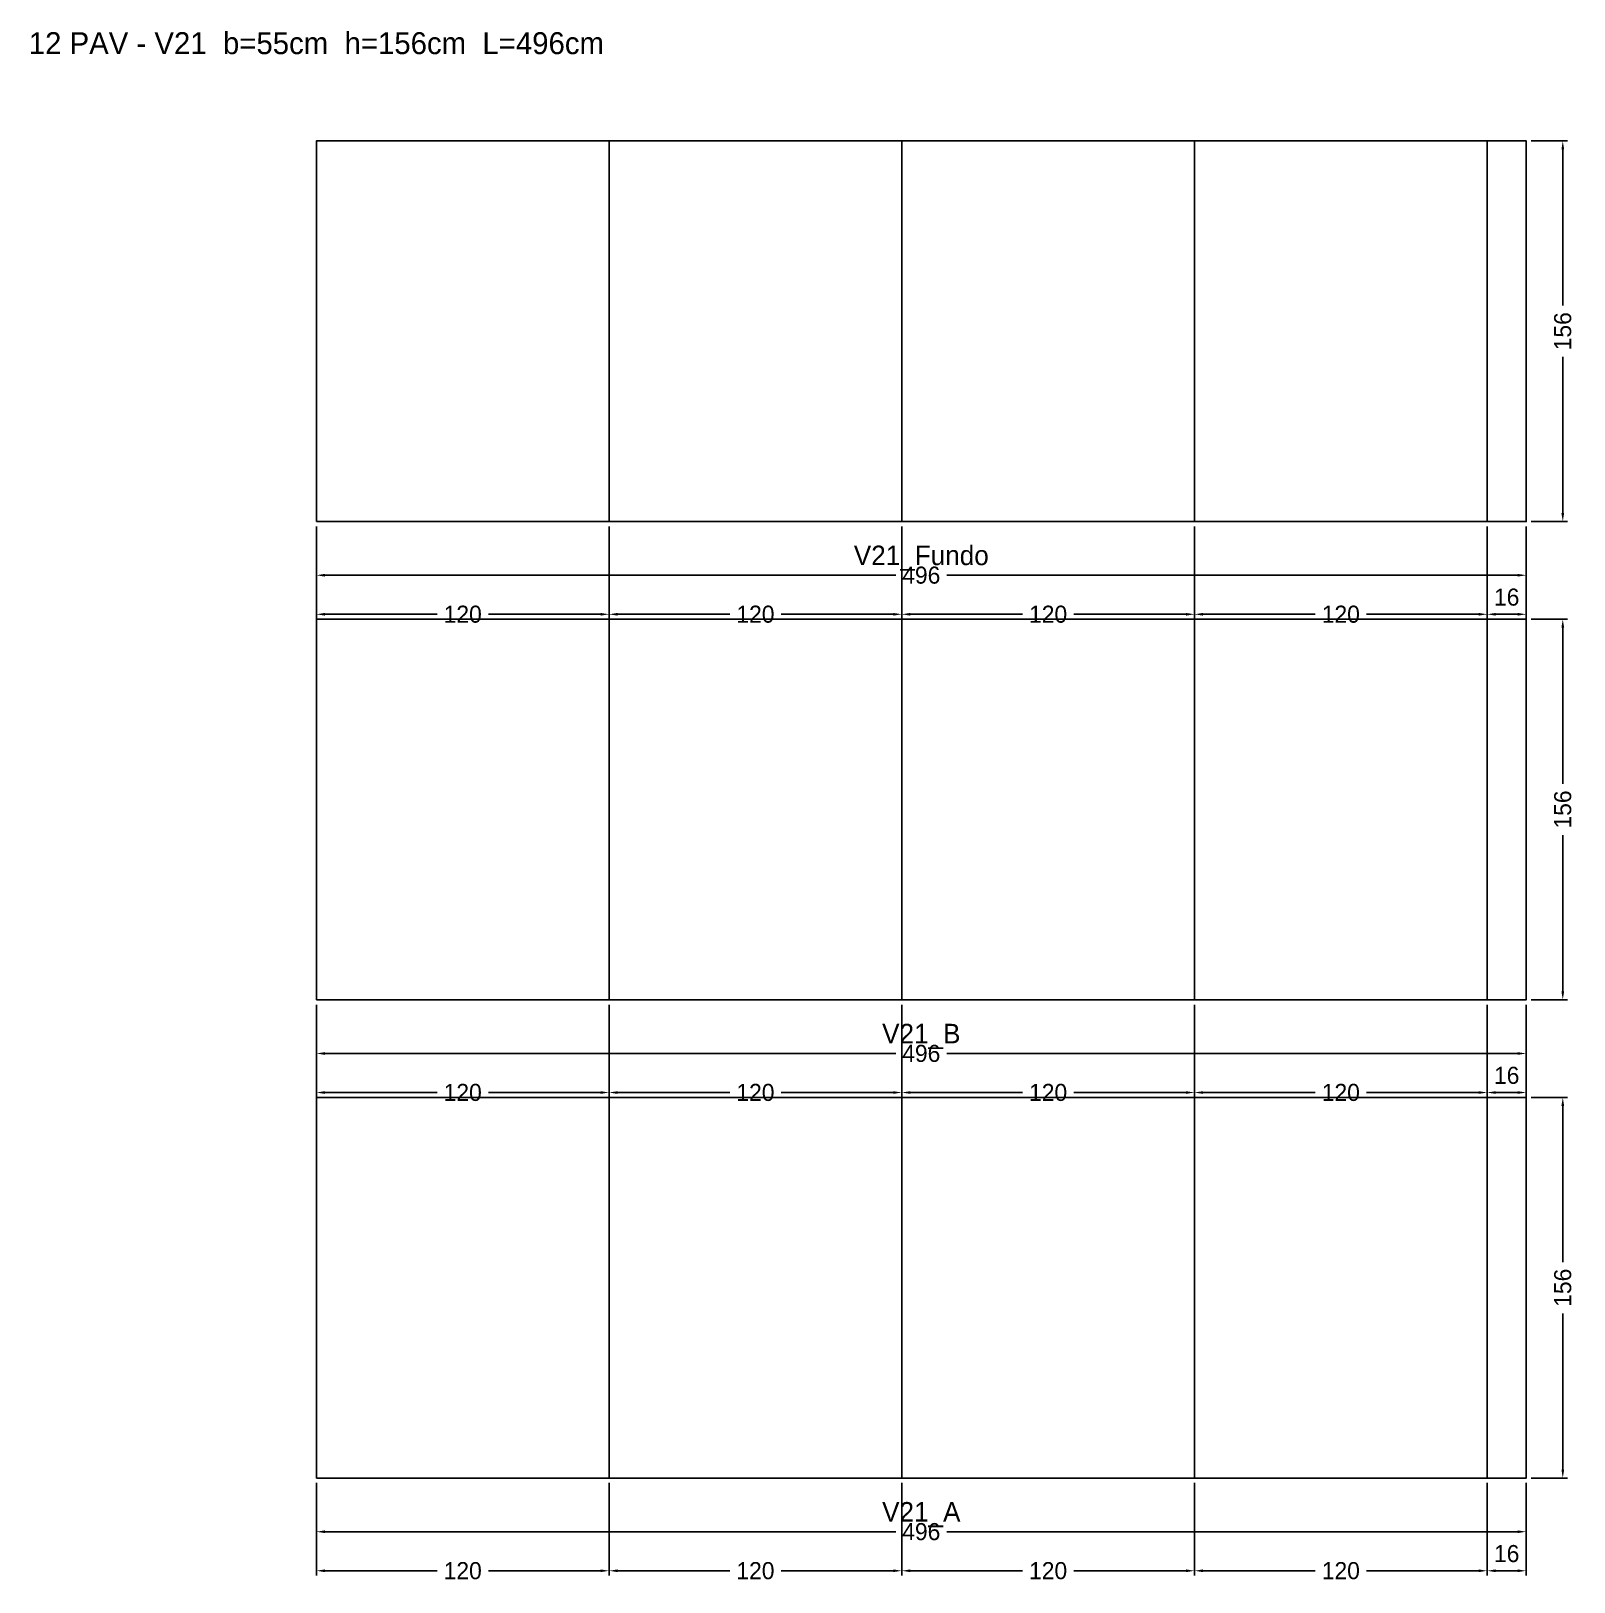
# Model space of a CAD drawing. Header units: metres. Extents: x -117 to 516, y -43 to 593.
import ezdxf

# ---------------------------------------------------------------- set-up
doc = ezdxf.new("R2010")
doc.units = ezdxf.units.M
for name, color, linetype in [('COTA', 3, 'Continuous'), ('NOMENCLATURA', 2, 'Continuous'), ('Paineis', 7, 'Continuous'), ('Texto Secao', 2, 'Continuous')]:
    doc.layers.add(name, color=color, linetype=linetype)
doc.dimstyles.new('COTA_VIG', dxfattribs={"dimtxt": 7, "dimasz": 3.5, "dimexe": 2, "dimexo": 2, "dimgap": 1.5, "dimtad": 1, "dimdec": 1, "dimcen": 2.5, "dimclrd": 3, "dimclre": 3, "dimclrt": 3, "dimazin": 3, "dimtfac": 1, "dimtmove": 0, "dimatfit": 3})

# ---------------------------------------------------------------- blocks, each defined once
blk = doc.blocks.new('_CLOSEDFILLED')
at = {"color": 0, "linetype": 'BYBLOCK'}
blk.add_solid([(-1, 0.16), (0, 0), (-1, -0.16)], dxfattribs=at)
blk = doc.blocks.new('*D1')
at = {"color": 3}
for p, q in [((0, -2), (0, -24)), ((496, -2), (496, -24)), ((3.5, -22), (237.5, -22)), ((258.5, -22), (492.5, -22))]:
    blk.add_line(p, q, dxfattribs=at)
at = {"layer": 'Defpoints'}
for p in [(0, 0), (496, 0), (0, -22)]:
    blk.add_point(p, dxfattribs=at)
at = {"layer": 'COTA', "color": 3, "xscale": 3.5, "yscale": 3.5, "rotation": 180}
blk.add_blockref('_CLOSEDFILLED', (0, -22), dxfattribs=at)
at = {"layer": 'COTA', "color": 3, "xscale": 3.5, "yscale": 3.5}
blk.add_blockref('_CLOSEDFILLED', (496, -22), dxfattribs=at)
at = {"layer": 'COTA', "color": 3, "insert": (248, -22), "char_height": 7, "attachment_point": 5}
blk.add_mtext('496', dxfattribs=at)
blk = doc.blocks.new('*D2')
at = {"color": 3}
for p, q in [((0, -2), (0, -40)), ((120, -2), (120, -40)), ((3.5, -38), (49.5, -38)), ((70.5, -38), (116.5, -38))]:
    blk.add_line(p, q, dxfattribs=at)
at = {"layer": 'Defpoints'}
for p in [(0, 0), (120, 0), (0, -38)]:
    blk.add_point(p, dxfattribs=at)
at = {"layer": 'COTA', "color": 3, "xscale": 3.5, "yscale": 3.5, "rotation": 180}
blk.add_blockref('_CLOSEDFILLED', (0, -38), dxfattribs=at)
at = {"layer": 'COTA', "color": 3, "xscale": 3.5, "yscale": 3.5}
blk.add_blockref('_CLOSEDFILLED', (120, -38), dxfattribs=at)
at = {"layer": 'COTA', "color": 3, "insert": (60, -38), "char_height": 7, "attachment_point": 5}
blk.add_mtext('120', dxfattribs=at)
blk = doc.blocks.new('*D3')
at = {"color": 3}
for p, q in [((120, -2), (120, -40)), ((240, -2), (240, -40)), ((123.5, -38), (169.5, -38)), ((190.5, -38), (236.5, -38))]:
    blk.add_line(p, q, dxfattribs=at)
at = {"layer": 'Defpoints'}
for p in [(120, 0), (240, 0), (120, -38)]:
    blk.add_point(p, dxfattribs=at)
at = {"layer": 'COTA', "color": 3, "xscale": 3.5, "yscale": 3.5, "rotation": 180}
blk.add_blockref('_CLOSEDFILLED', (120, -38), dxfattribs=at)
at = {"layer": 'COTA', "color": 3, "xscale": 3.5, "yscale": 3.5}
blk.add_blockref('_CLOSEDFILLED', (240, -38), dxfattribs=at)
at = {"layer": 'COTA', "color": 3, "insert": (180, -38), "char_height": 7, "attachment_point": 5}
blk.add_mtext('120', dxfattribs=at)
blk = doc.blocks.new('*D4')
at = {"color": 3}
for p, q in [((240, -2), (240, -40)), ((360, -2), (360, -40)), ((243.5, -38), (289.5, -38)), ((310.5, -38), (356.5, -38))]:
    blk.add_line(p, q, dxfattribs=at)
at = {"layer": 'Defpoints'}
for p in [(240, 0), (360, 0), (240, -38)]:
    blk.add_point(p, dxfattribs=at)
at = {"layer": 'COTA', "color": 3, "xscale": 3.5, "yscale": 3.5, "rotation": 180}
blk.add_blockref('_CLOSEDFILLED', (240, -38), dxfattribs=at)
at = {"layer": 'COTA', "color": 3, "xscale": 3.5, "yscale": 3.5}
blk.add_blockref('_CLOSEDFILLED', (360, -38), dxfattribs=at)
at = {"layer": 'COTA', "color": 3, "insert": (300, -38), "char_height": 7, "attachment_point": 5}
blk.add_mtext('120', dxfattribs=at)
blk = doc.blocks.new('*D5')
at = {"color": 3}
for p, q in [((360, -2), (360, -40)), ((480, -2), (480, -40)), ((363.5, -38), (409.5, -38)), ((430.5, -38), (476.5, -38))]:
    blk.add_line(p, q, dxfattribs=at)
at = {"layer": 'Defpoints'}
for p in [(360, 0), (480, 0), (360, -38)]:
    blk.add_point(p, dxfattribs=at)
at = {"layer": 'COTA', "color": 3, "xscale": 3.5, "yscale": 3.5, "rotation": 180}
blk.add_blockref('_CLOSEDFILLED', (360, -38), dxfattribs=at)
at = {"layer": 'COTA', "color": 3, "xscale": 3.5, "yscale": 3.5}
blk.add_blockref('_CLOSEDFILLED', (480, -38), dxfattribs=at)
at = {"layer": 'COTA', "color": 3, "insert": (420, -38), "char_height": 7, "attachment_point": 5}
blk.add_mtext('120', dxfattribs=at)
blk = doc.blocks.new('*D6')
at = {"color": 3}
for p, q in [((480, -2), (480, -40)), ((496, -2), (496, -40)), ((483.5, -38), (492.5, -38))]:
    blk.add_line(p, q, dxfattribs=at)
at = {"layer": 'Defpoints'}
for p in [(480, 0), (496, 0), (480, -38)]:
    blk.add_point(p, dxfattribs=at)
at = {"layer": 'COTA', "color": 3, "xscale": 3.5, "yscale": 3.5, "rotation": 180}
blk.add_blockref('_CLOSEDFILLED', (480, -38), dxfattribs=at)
at = {"layer": 'COTA', "color": 3, "xscale": 3.5, "yscale": 3.5}
blk.add_blockref('_CLOSEDFILLED', (496, -38), dxfattribs=at)
at = {"layer": 'COTA', "color": 3, "insert": (488, -31), "char_height": 7, "attachment_point": 5}
blk.add_mtext('16', dxfattribs=at)
blk = doc.blocks.new('*D7')
at = {"color": 3}
for p, q in [((498, 156), (513, 156)), ((511, 88.5), (511, 152.5)), ((511, 3.5), (511, 67.5)), ((498, 0), (513, 0))]:
    blk.add_line(p, q, dxfattribs=at)
at = {"layer": 'Defpoints'}
for p in [(496, 156), (496, 0), (511, 0)]:
    blk.add_point(p, dxfattribs=at)
at = {"layer": 'COTA', "color": 3, "xscale": 3.5, "yscale": 3.5}
for p, rotation in [((511, 156), 90), ((511, 0), 270)]:
    blk.add_blockref('_CLOSEDFILLED', p, dxfattribs=dict(at, rotation=rotation))
at = {"layer": 'COTA', "color": 3, "insert": (511, 78), "char_height": 7, "attachment_point": 5, "rotation": 90}
blk.add_mtext('156', dxfattribs=at)
blk = doc.blocks.new('*D8')
at = {"color": 3}
for p, q in [((0, 194), (0, 172)), ((496, 194), (496, 172)), ((3.5, 174), (237.5, 174)), ((258.5, 174), (492.5, 174))]:
    blk.add_line(p, q, dxfattribs=at)
at = {"layer": 'Defpoints'}
for p in [(0, 196), (496, 196), (0, 174)]:
    blk.add_point(p, dxfattribs=at)
at = {"layer": 'COTA', "color": 3, "xscale": 3.5, "yscale": 3.5, "rotation": 180}
blk.add_blockref('_CLOSEDFILLED', (0, 174), dxfattribs=at)
at = {"layer": 'COTA', "color": 3, "xscale": 3.5, "yscale": 3.5}
blk.add_blockref('_CLOSEDFILLED', (496, 174), dxfattribs=at)
at = {"layer": 'COTA', "color": 3, "insert": (248, 174), "char_height": 7, "attachment_point": 5}
blk.add_mtext('496', dxfattribs=at)
blk = doc.blocks.new('*D9')
at = {"color": 3}
for p, q in [((0, 194), (0, 156)), ((120, 194), (120, 156)), ((3.5, 158), (49.5, 158)), ((70.5, 158), (116.5, 158))]:
    blk.add_line(p, q, dxfattribs=at)
at = {"layer": 'Defpoints'}
for p in [(0, 196), (120, 196), (0, 158)]:
    blk.add_point(p, dxfattribs=at)
at = {"layer": 'COTA', "color": 3, "xscale": 3.5, "yscale": 3.5, "rotation": 180}
blk.add_blockref('_CLOSEDFILLED', (0, 158), dxfattribs=at)
at = {"layer": 'COTA', "color": 3, "xscale": 3.5, "yscale": 3.5}
blk.add_blockref('_CLOSEDFILLED', (120, 158), dxfattribs=at)
at = {"layer": 'COTA', "color": 3, "insert": (60, 158), "char_height": 7, "attachment_point": 5}
blk.add_mtext('120', dxfattribs=at)
blk = doc.blocks.new('*D10')
at = {"color": 3}
for p, q in [((120, 194), (120, 156)), ((240, 194), (240, 156)), ((123.5, 158), (169.5, 158)), ((190.5, 158), (236.5, 158))]:
    blk.add_line(p, q, dxfattribs=at)
at = {"layer": 'Defpoints'}
for p in [(120, 196), (240, 196), (120, 158)]:
    blk.add_point(p, dxfattribs=at)
at = {"layer": 'COTA', "color": 3, "xscale": 3.5, "yscale": 3.5, "rotation": 180}
blk.add_blockref('_CLOSEDFILLED', (120, 158), dxfattribs=at)
at = {"layer": 'COTA', "color": 3, "xscale": 3.5, "yscale": 3.5}
blk.add_blockref('_CLOSEDFILLED', (240, 158), dxfattribs=at)
at = {"layer": 'COTA', "color": 3, "insert": (180, 158), "char_height": 7, "attachment_point": 5}
blk.add_mtext('120', dxfattribs=at)
blk = doc.blocks.new('*D11')
at = {"color": 3}
for p, q in [((240, 194), (240, 156)), ((360, 194), (360, 156)), ((243.5, 158), (289.5, 158)), ((310.5, 158), (356.5, 158))]:
    blk.add_line(p, q, dxfattribs=at)
at = {"layer": 'Defpoints'}
for p in [(240, 196), (360, 196), (240, 158)]:
    blk.add_point(p, dxfattribs=at)
at = {"layer": 'COTA', "color": 3, "xscale": 3.5, "yscale": 3.5, "rotation": 180}
blk.add_blockref('_CLOSEDFILLED', (240, 158), dxfattribs=at)
at = {"layer": 'COTA', "color": 3, "xscale": 3.5, "yscale": 3.5}
blk.add_blockref('_CLOSEDFILLED', (360, 158), dxfattribs=at)
at = {"layer": 'COTA', "color": 3, "insert": (300, 158), "char_height": 7, "attachment_point": 5}
blk.add_mtext('120', dxfattribs=at)
blk = doc.blocks.new('*D12')
at = {"color": 3}
for p, q in [((360, 194), (360, 156)), ((480, 194), (480, 156)), ((363.5, 158), (409.5, 158)), ((430.5, 158), (476.5, 158))]:
    blk.add_line(p, q, dxfattribs=at)
at = {"layer": 'Defpoints'}
for p in [(360, 196), (480, 196), (360, 158)]:
    blk.add_point(p, dxfattribs=at)
at = {"layer": 'COTA', "color": 3, "xscale": 3.5, "yscale": 3.5, "rotation": 180}
blk.add_blockref('_CLOSEDFILLED', (360, 158), dxfattribs=at)
at = {"layer": 'COTA', "color": 3, "xscale": 3.5, "yscale": 3.5}
blk.add_blockref('_CLOSEDFILLED', (480, 158), dxfattribs=at)
at = {"layer": 'COTA', "color": 3, "insert": (420, 158), "char_height": 7, "attachment_point": 5}
blk.add_mtext('120', dxfattribs=at)
blk = doc.blocks.new('*D13')
at = {"color": 3}
for p, q in [((480, 194), (480, 156)), ((496, 194), (496, 156)), ((483.5, 158), (492.5, 158))]:
    blk.add_line(p, q, dxfattribs=at)
at = {"layer": 'Defpoints'}
for p in [(480, 196), (496, 196), (480, 158)]:
    blk.add_point(p, dxfattribs=at)
at = {"layer": 'COTA', "color": 3, "xscale": 3.5, "yscale": 3.5, "rotation": 180}
blk.add_blockref('_CLOSEDFILLED', (480, 158), dxfattribs=at)
at = {"layer": 'COTA', "color": 3, "xscale": 3.5, "yscale": 3.5}
blk.add_blockref('_CLOSEDFILLED', (496, 158), dxfattribs=at)
at = {"layer": 'COTA', "color": 3, "insert": (488, 165), "char_height": 7, "attachment_point": 5}
blk.add_mtext('16', dxfattribs=at)
blk = doc.blocks.new('*D14')
at = {"color": 3}
for p, q in [((498, 352), (513, 352)), ((511, 284.5), (511, 348.5)), ((511, 199.5), (511, 263.5)), ((498, 196), (513, 196))]:
    blk.add_line(p, q, dxfattribs=at)
at = {"layer": 'Defpoints'}
for p in [(496, 352), (496, 196), (511, 196)]:
    blk.add_point(p, dxfattribs=at)
at = {"layer": 'COTA', "color": 3, "xscale": 3.5, "yscale": 3.5}
for p, rotation in [((511, 352), 90), ((511, 196), 270)]:
    blk.add_blockref('_CLOSEDFILLED', p, dxfattribs=dict(at, rotation=rotation))
at = {"layer": 'COTA', "color": 3, "insert": (511, 274), "char_height": 7, "attachment_point": 5, "rotation": 90}
blk.add_mtext('156', dxfattribs=at)
blk = doc.blocks.new('*D15')
at = {"color": 3}
for p, q in [((0, 390), (0, 368)), ((496, 390), (496, 368)), ((3.5, 370), (237.5, 370)), ((258.5, 370), (492.5, 370))]:
    blk.add_line(p, q, dxfattribs=at)
at = {"layer": 'Defpoints'}
for p in [(0, 392), (496, 392), (0, 370)]:
    blk.add_point(p, dxfattribs=at)
at = {"layer": 'COTA', "color": 3, "xscale": 3.5, "yscale": 3.5, "rotation": 180}
blk.add_blockref('_CLOSEDFILLED', (0, 370), dxfattribs=at)
at = {"layer": 'COTA', "color": 3, "xscale": 3.5, "yscale": 3.5}
blk.add_blockref('_CLOSEDFILLED', (496, 370), dxfattribs=at)
at = {"layer": 'COTA', "color": 3, "insert": (248, 370), "char_height": 7, "attachment_point": 5}
blk.add_mtext('496', dxfattribs=at)
blk = doc.blocks.new('*D16')
at = {"color": 3}
for p, q in [((0, 390), (0, 352)), ((120, 390), (120, 352)), ((3.5, 354), (49.5, 354)), ((70.5, 354), (116.5, 354))]:
    blk.add_line(p, q, dxfattribs=at)
at = {"layer": 'Defpoints'}
for p in [(0, 392), (120, 392), (0, 354)]:
    blk.add_point(p, dxfattribs=at)
at = {"layer": 'COTA', "color": 3, "xscale": 3.5, "yscale": 3.5, "rotation": 180}
blk.add_blockref('_CLOSEDFILLED', (0, 354), dxfattribs=at)
at = {"layer": 'COTA', "color": 3, "xscale": 3.5, "yscale": 3.5}
blk.add_blockref('_CLOSEDFILLED', (120, 354), dxfattribs=at)
at = {"layer": 'COTA', "color": 3, "insert": (60, 354), "char_height": 7, "attachment_point": 5}
blk.add_mtext('120', dxfattribs=at)
blk = doc.blocks.new('*D17')
at = {"color": 3}
for p, q in [((120, 390), (120, 352)), ((240, 390), (240, 352)), ((123.5, 354), (169.5, 354)), ((190.5, 354), (236.5, 354))]:
    blk.add_line(p, q, dxfattribs=at)
at = {"layer": 'Defpoints'}
for p in [(120, 392), (240, 392), (120, 354)]:
    blk.add_point(p, dxfattribs=at)
at = {"layer": 'COTA', "color": 3, "xscale": 3.5, "yscale": 3.5, "rotation": 180}
blk.add_blockref('_CLOSEDFILLED', (120, 354), dxfattribs=at)
at = {"layer": 'COTA', "color": 3, "xscale": 3.5, "yscale": 3.5}
blk.add_blockref('_CLOSEDFILLED', (240, 354), dxfattribs=at)
at = {"layer": 'COTA', "color": 3, "insert": (180, 354), "char_height": 7, "attachment_point": 5}
blk.add_mtext('120', dxfattribs=at)
blk = doc.blocks.new('*D18')
at = {"color": 3}
for p, q in [((240, 390), (240, 352)), ((360, 390), (360, 352)), ((243.5, 354), (289.5, 354)), ((310.5, 354), (356.5, 354))]:
    blk.add_line(p, q, dxfattribs=at)
at = {"layer": 'Defpoints'}
for p in [(240, 392), (360, 392), (240, 354)]:
    blk.add_point(p, dxfattribs=at)
at = {"layer": 'COTA', "color": 3, "xscale": 3.5, "yscale": 3.5, "rotation": 180}
blk.add_blockref('_CLOSEDFILLED', (240, 354), dxfattribs=at)
at = {"layer": 'COTA', "color": 3, "xscale": 3.5, "yscale": 3.5}
blk.add_blockref('_CLOSEDFILLED', (360, 354), dxfattribs=at)
at = {"layer": 'COTA', "color": 3, "insert": (300, 354), "char_height": 7, "attachment_point": 5}
blk.add_mtext('120', dxfattribs=at)
blk = doc.blocks.new('*D19')
at = {"color": 3}
for p, q in [((360, 390), (360, 352)), ((480, 390), (480, 352)), ((363.5, 354), (409.5, 354)), ((430.5, 354), (476.5, 354))]:
    blk.add_line(p, q, dxfattribs=at)
at = {"layer": 'Defpoints'}
for p in [(360, 392), (480, 392), (360, 354)]:
    blk.add_point(p, dxfattribs=at)
at = {"layer": 'COTA', "color": 3, "xscale": 3.5, "yscale": 3.5, "rotation": 180}
blk.add_blockref('_CLOSEDFILLED', (360, 354), dxfattribs=at)
at = {"layer": 'COTA', "color": 3, "xscale": 3.5, "yscale": 3.5}
blk.add_blockref('_CLOSEDFILLED', (480, 354), dxfattribs=at)
at = {"layer": 'COTA', "color": 3, "insert": (420, 354), "char_height": 7, "attachment_point": 5}
blk.add_mtext('120', dxfattribs=at)
blk = doc.blocks.new('*D20')
at = {"color": 3}
for p, q in [((480, 390), (480, 352)), ((496, 390), (496, 352)), ((483.5, 354), (492.5, 354))]:
    blk.add_line(p, q, dxfattribs=at)
at = {"layer": 'Defpoints'}
for p in [(480, 392), (496, 392), (480, 354)]:
    blk.add_point(p, dxfattribs=at)
at = {"layer": 'COTA', "color": 3, "xscale": 3.5, "yscale": 3.5, "rotation": 180}
blk.add_blockref('_CLOSEDFILLED', (480, 354), dxfattribs=at)
at = {"layer": 'COTA', "color": 3, "xscale": 3.5, "yscale": 3.5}
blk.add_blockref('_CLOSEDFILLED', (496, 354), dxfattribs=at)
at = {"layer": 'COTA', "color": 3, "insert": (488, 361), "char_height": 7, "attachment_point": 5}
blk.add_mtext('16', dxfattribs=at)
blk = doc.blocks.new('*D21')
at = {"color": 3}
for p, q in [((498, 548), (513, 548)), ((511, 480.5), (511, 544.5)), ((511, 395.5), (511, 459.5)), ((498, 392), (513, 392))]:
    blk.add_line(p, q, dxfattribs=at)
at = {"layer": 'Defpoints'}
for p in [(496, 548), (496, 392), (511, 392)]:
    blk.add_point(p, dxfattribs=at)
at = {"layer": 'COTA', "color": 3, "xscale": 3.5, "yscale": 3.5}
for p, rotation in [((511, 548), 90), ((511, 392), 270)]:
    blk.add_blockref('_CLOSEDFILLED', p, dxfattribs=dict(at, rotation=rotation))
at = {"layer": 'COTA', "color": 3, "insert": (511, 470), "char_height": 7, "attachment_point": 5, "rotation": 90}
blk.add_mtext('156', dxfattribs=at)

msp = doc.modelspace()

# ---------------------------------------------------------------- linework, layer by layer
at = {"layer": 'Paineis'}
for points in [[(0, 392), (120, 392), (120, 548), (0, 548)], [(120, 392), (240, 392), (240, 548), (120, 548)], [(240, 392), (360, 392), (360, 548), (240, 548)], [(360, 392), (480, 392), (480, 548), (360, 548)], [(480, 392), (496, 392), (496, 548), (480, 548)], [(0, 196), (120, 196), (120, 352), (0, 352)], [(120, 196), (240, 196), (240, 352), (120, 352)], [(240, 196), (360, 196), (360, 352), (240, 352)], [(360, 196), (480, 196), (480, 352), (360, 352)], [(480, 196), (496, 196), (496, 352), (480, 352)], [(0, 0), (120, 0), (120, 156), (0, 156)], [(120, 0), (240, 0), (240, 156), (120, 156)], [(240, 0), (360, 0), (360, 156), (240, 156)], [(360, 0), (480, 0), (480, 156), (360, 156)], [(480, 0), (496, 0), (496, 156), (480, 156)]]:
    msp.add_lwpolyline(points, close=True, dxfattribs=at)

# ---------------------------------------------------------------- texts
at = {"layer": 'NOMENCLATURA', "insert": (0, 588), "char_height": 9, "width": 516, "attachment_point": 5}
msp.add_mtext('12 PAV - V21  b=55cm  h=156cm  L=496cm', dxfattribs=at)
at = {"layer": 'Texto Secao', "char_height": 8, "width": 516, "attachment_point": 5}
for s, insert in [('V21_Fundo', (248, 377)), ('V21_B', (248, 181)), ('V21_A', (248, -15))]:
    msp.add_mtext(s, dxfattribs=dict(at, insert=insert))

# ---------------------------------------------------------------- dimensions: what is measured, and where the dimension line sits
at = {"layer": 'COTA'}
for base, p1, p2, picture, middle in [((511, 392), (496, 392), (496, 548), '*D21', (511, 470)), ((511, 196), (496, 196), (496, 352), '*D14', (511, 274)), ((511, 0), (496, 0), (496, 156), '*D7', (511, 78))]:
    dim = msp.add_linear_dim(base=base, p1=p1, p2=p2, angle=90, dimstyle='COTA_VIG', dxfattribs=at)
    dim.commit()
    dim.dimension.update_dxf_attribs({"geometry": picture, "text_midpoint": middle})
for base, p1, p2, picture, middle in [((0, 370), (0, 392), (496, 392), '*D15', (248, 370)), ((0, 354), (0, 392), (120, 392), '*D16', (60, 354)), ((120, 354), (120, 392), (240, 392), '*D17', (180, 354)), ((240, 354), (240, 392), (360, 392), '*D18', (300, 354)), ((360, 354), (360, 392), (480, 392), '*D19', (420, 354)), ((480, 354), (480, 392), (496, 392), '*D20', (488, 361)), ((0, 174), (0, 196), (496, 196), '*D8', (248, 174)), ((0, 158), (0, 196), (120, 196), '*D9', (60, 158)), ((120, 158), (120, 196), (240, 196), '*D10', (180, 158)), ((240, 158), (240, 196), (360, 196), '*D11', (300, 158)), ((360, 158), (360, 196), (480, 196), '*D12', (420, 158)), ((480, 158), (480, 196), (496, 196), '*D13', (488, 165)), ((0, -22), (0, 0), (496, 0), '*D1', (248, -22)), ((0, -38), (0, 0), (120, 0), '*D2', (60, -38)), ((120, -38), (120, 0), (240, 0), '*D3', (180, -38)), ((240, -38), (240, 0), (360, 0), '*D4', (300, -38)), ((360, -38), (360, 0), (480, 0), '*D5', (420, -38)), ((480, -38), (480, 0), (496, 0), '*D6', (488, -31))]:
    dim = msp.add_linear_dim(base=base, p1=p1, p2=p2, dimstyle='COTA_VIG', dxfattribs=at)
    dim.commit()
    dim.dimension.update_dxf_attribs({"geometry": picture, "text_midpoint": middle})

doc.saveas('drawing.dxf')
